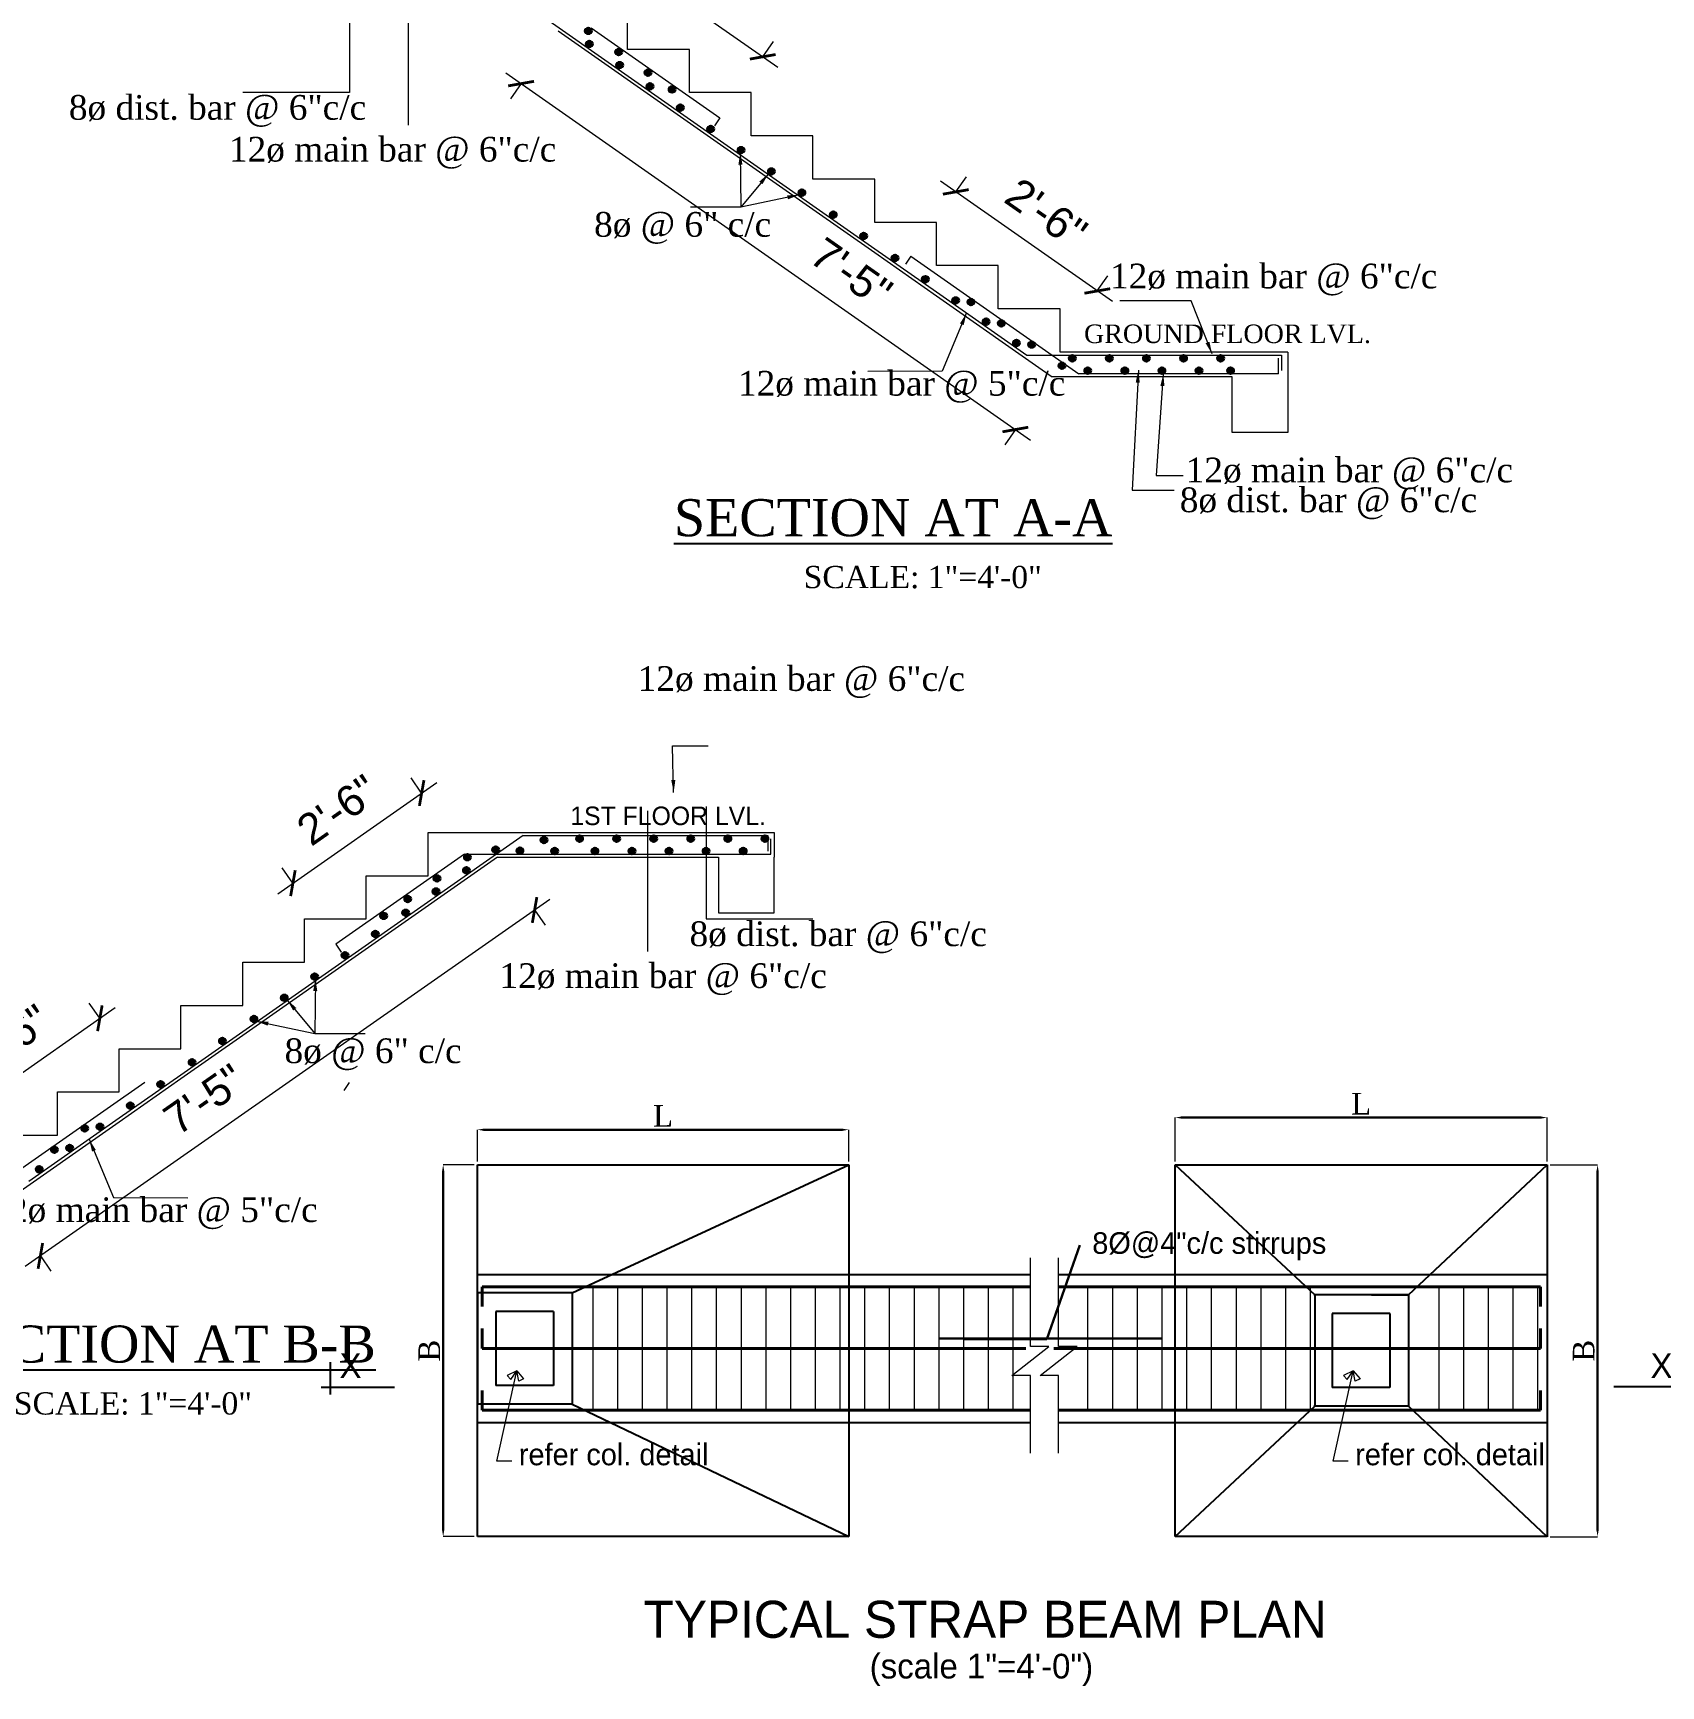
# Model space of a CAD drawing. Header units: inches. Extents: x -10117506 to -5032697, y -6529230 to -3254494.
# Drawn here: x -5040821 to -5040294, y -3261587 to -3261052 of the extents above; entities that cross this region are included whole.
import ezdxf
from ezdxf.enums import TextEntityAlignment as Align

# ---------------------------------------------------------------- set-up
doc = ezdxf.new("R2010")
doc.units = ezdxf.units.IN
doc.header["$LTSCALE"] = 2
doc.header["$MEASUREMENT"] = 0
doc.header["$PDMODE"] = 34
doc.linetypes.add('ACAD_ISO02W100', pattern=[15, 12, -3])
doc.linetypes.add('ACAD_ISO04W100', pattern=[30, 24, -3, 0, -3])
doc.layers.get('0').update_dxf_attribs({"linetype": 'CONTINUOUS'})
doc.layers.get('DEFPOINTS').update_dxf_attribs({"color": 141, "linetype": 'CONTINUOUS'})
for name, color, linetype, lineweight in [('cl', 4, 'ACAD_ISO04W100', 15), ('HATCH', 60, 'ACAD_ISO02W100', 13), ('REINFORCEMENT', 2, 'CONTINUOUS', 40), ('stair', 132, 'CONTINUOUS', 13), ('TEXT', 181, 'CONTINUOUS', 25), ('tiles', 30, 'CONTINUOUS', 5), ('WALL SEC', 2, 'CONTINUOUS', 35)]:
    doc.layers.add(name, color=color, linetype=linetype, lineweight=lineweight)
for name, color, linetype in [('DIM', 5, 'CONTINUOUS'), ('hatch2', 1, 'CONTINUOUS'), ('WAll', 20, 'CONTINUOUS')]:
    doc.layers.add(name, color=color, linetype=linetype)
doc.styles.add('bimal', font='arial.ttf')
doc.styles.add('Lettring Text', font='arial.ttf')
doc.styles.add('NIR', font='COPRGTL.TTF')
doc.styles.add('Text', font='GOTHIC.TTF', dxfattribs={"height": 6})
doc.styles.add('TEXT-4', font='times.ttf', dxfattribs={"height": 7})
doc.styles.add('TIMES', font='times.ttf')
doc.dimstyles.new('1_96', dxfattribs={"dimtxt": 5, "dimasz": 3, "dimexe": 3, "dimexo": 3, "dimgap": 3, "dimtad": 1, "dimdec": 0, "dimzin": 0, "dimdsep": 46, "dimlunit": 4, "dimtxsty": 'bimal', "dimblk": 'ARCHTICK', "dimcen": 2, "dimdle": 3, "dimclrd": 3, "dimclre": 1, "dimclrt": 4, "dimadec": 0, "dimazin": 0, "dimtfac": 1, "dimtdec": 0, "dimtix": 1, "dimtofl": 0, "dimtmove": 0, "dimatfit": 3, "dimldrblk": 'ARCHTICK', "dimfxl": 1, "dimtolj": 1, "dimtzin": 0, "dimlwd": 0, "dimlwe": 9, "dimarcsym": 0})
doc.dimstyles.new('Copy of Standard', dxfattribs={"dimtxt": 6, "dimasz": 2.875, "dimexe": 2, "dimexo": 4, "dimgap": 2, "dimtad": 1, "dimdec": 0, "dimrnd": 1, "dimzin": 0, "dimdsep": 46, "dimlunit": 4, "dimtxsty": 'Lettring Text', "dimcen": 0.1, "dimclrd": 7, "dimclre": 7, "dimclrt": 7, "dimazin": 0, "dimtfac": 0.645, "dimtdec": 0, "dimtmove": 1, "dimatfit": 0, "dimfxl": 3, "dimfxlon": 1, "dimtfillclr": 256, "dimtolj": 1, "dimtzin": 0, "dimlwd": -1, "dimlwe": -1, "dimarcsym": 2})
doc.dimstyles.new('DIM-4', dxfattribs={"dimtxt": 4, "dimasz": 2, "dimexe": 0, "dimexo": 1, "dimgap": 1, "dimtad": 1, "dimdec": 0, "dimlfac": 0.5, "dimzin": 3, "dimdsep": 46, "dimlunit": 4, "dimtxsty": 'TEXT-4', "dimcen": 0.09, "dimadec": 0, "dimazin": 0, "dimtfac": 1, "dimtdec": 0, "dimtix": 1, "dimtofl": 0, "dimtmove": 2, "dimatfit": 2, "dimfxl": 1, "dimtolj": 1, "dimtzin": 0, "dimlwe": 5, "dimarcsym": 0})

# ---------------------------------------------------------------- blocks, each defined once
blk = doc.blocks.new('_ArchTick')
at = {"color": 0, "linetype": 'ByBlock', "const_width": 0.15}
blk.add_lwpolyline([(-0.5, -0.5), (0.5, 0.5)], dxfattribs=at)
blk = doc.blocks.new('*D250')
at = {"layer": 'DEFPOINTS', "color": 0, "linetype": 'Continuous', "transparency": 16777216}
for p in [(121525.6, -24476.77), (121445.6, -24532.77), (121451.58, -24541.31)]:
    blk.add_point(p, dxfattribs=at)
at = {"layer": 'WALL SEC', "color": 3, "linetype": 'Continuous', "lineweight": 0, "transparency": 16777216}
blk.add_line((121534.03, -24483.59), (121449.12, -24543.03), dxfattribs=at)
at = {"layer": 'WALL SEC', "color": 1, "linetype": 'Continuous', "lineweight": 9, "transparency": 16777216}
for p, q in [((121531.58, -24485.31), (121533.3, -24487.77)), ((121451.58, -24541.31), (121453.3, -24543.77))]:
    blk.add_line(p, q, dxfattribs=at)
at = {"layer": 'WALL SEC', "color": 3, "linetype": 'Continuous', "lineweight": 0, "transparency": 16777216, "xscale": 3, "yscale": 3, "zscale": 3}
for p, rotation in [((121531.58, -24485.31), 34.99202019856288), ((121451.58, -24541.31), 214.9920201985628)]:
    blk.add_blockref('_ArchTick', p, dxfattribs=dict(at, rotation=rotation))
at = {"layer": 'WALL SEC', "color": 4, "linetype": 'Continuous', "lineweight": 25, "transparency": 16777216, "insert": (121478.13, -24515.96), "char_height": 5, "attachment_point": 5, "rotation": 34.992, "style": 'bimal'}
blk.add_mtext('\\A1;7\'-5"', dxfattribs=at)
blk = doc.blocks.new('*D252')
at = {"layer": 'DEFPOINTS', "color": 0, "linetype": 'Continuous', "transparency": 16777216}
for p in [(121461.21, -24502.84), (121468.48, -24513.23), (121445.57, -24529.27)]:
    blk.add_point(p, dxfattribs=at)
at = {"layer": 'WALL SEC', "color": 3, "linetype": 'Continuous', "lineweight": 0, "transparency": 16777216}
blk.add_line((121435.84, -24520.6), (121463.67, -24501.12), dxfattribs=at)
at = {"layer": 'WALL SEC', "color": 1, "linetype": 'Continuous', "lineweight": 9, "transparency": 16777216}
for p, q in [((121461.21, -24502.84), (121459.49, -24500.39)), ((121438.3, -24518.88), (121436.58, -24516.43))]:
    blk.add_line(p, q, dxfattribs=at)
at = {"layer": 'WALL SEC', "color": 3, "linetype": 'Continuous', "lineweight": 0, "transparency": 16777216, "xscale": 3, "yscale": 3, "zscale": 3}
for p, rotation in [((121461.21, -24502.84), 34.99202019855377), ((121438.3, -24518.88), 214.9920201985538)]:
    blk.add_blockref('_ArchTick', p, dxfattribs=dict(at, rotation=rotation))
at = {"layer": 'WALL SEC', "color": 4, "linetype": 'Continuous', "lineweight": 25, "transparency": 16777216, "insert": (121446.57, -24506.31), "char_height": 5, "attachment_point": 5, "rotation": 34.992, "style": 'bimal'}
blk.add_mtext('\\A1;2\'-6"', dxfattribs=at)
blk = doc.blocks.new('*D253')
at = {"layer": 'DEFPOINTS', "color": 0, "linetype": 'Continuous', "transparency": 16777216}
for p in [(121513.3, -24466.38), (121520.22, -24476.27), (121499.38, -24490.86)]:
    blk.add_point(p, dxfattribs=at)
at = {"layer": 'WALL SEC', "color": 3, "linetype": 'Continuous', "lineweight": 0, "transparency": 16777216}
blk.add_line((121490, -24482.69), (121515.76, -24464.66), dxfattribs=at)
at = {"layer": 'WALL SEC', "color": 1, "linetype": 'Continuous', "lineweight": 9, "transparency": 16777216}
for p, q in [((121513.3, -24466.38), (121511.58, -24463.93)), ((121492.46, -24480.97), (121490.74, -24478.51))]:
    blk.add_line(p, q, dxfattribs=at)
at = {"layer": 'WALL SEC', "color": 3, "linetype": 'Continuous', "lineweight": 0, "transparency": 16777216, "xscale": 3, "yscale": 3, "zscale": 3}
for p, rotation in [((121513.3, -24466.38), 34.99202019818108), ((121492.46, -24480.97), 214.9920201981811)]:
    blk.add_blockref('_ArchTick', p, dxfattribs=dict(at, rotation=rotation))
at = {"layer": 'WALL SEC', "color": 4, "linetype": 'Continuous', "lineweight": 25, "transparency": 16777216, "insert": (121499.7, -24469.13), "char_height": 5, "attachment_point": 5, "rotation": 34.992, "style": 'bimal'}
blk.add_mtext('\\A1;2\'-6"', dxfattribs=at)
blk = doc.blocks.new('*D251')
at = {"layer": 'DEFPOINTS', "color": 0, "linetype": 'Continuous', "transparency": 16777216}
for p in [(121535.38, -24342.99), (121615.38, -24398.99), (121609.4, -24407.53)]:
    blk.add_point(p, dxfattribs=at)
at = {"layer": 'WALL SEC', "color": 3, "linetype": 'Continuous', "lineweight": 0, "transparency": 16777216}
blk.add_line((121526.94, -24349.81), (121611.85, -24409.25), dxfattribs=at)
at = {"layer": 'WALL SEC', "color": 1, "linetype": 'Continuous', "lineweight": 9, "transparency": 16777216}
for p, q in [((121529.4, -24351.53), (121527.68, -24353.99)), ((121609.4, -24407.53), (121607.68, -24409.99))]:
    blk.add_line(p, q, dxfattribs=at)
at = {"layer": 'WALL SEC', "color": 3, "linetype": 'Continuous', "lineweight": 0, "transparency": 16777216, "xscale": 3, "yscale": 3, "zscale": 3}
for p, rotation in [((121529.4, -24351.53), 145.0079798014371), ((121609.4, -24407.53), 325.0079798014372)]:
    blk.add_blockref('_ArchTick', p, dxfattribs=dict(at, rotation=rotation))
at = {"layer": 'WALL SEC', "color": 4, "linetype": 'Continuous', "lineweight": 25, "transparency": 16777216, "insert": (121582.85, -24382.18), "char_height": 5, "attachment_point": 5, "rotation": 325.008, "style": 'bimal'}
blk.add_mtext('\\A1;7\'-5"', dxfattribs=at)
blk = doc.blocks.new('*D254')
at = {"layer": 'DEFPOINTS', "color": 0, "linetype": 'Continuous', "transparency": 16777216}
for p in [(121599.76, -24369.06), (121592.49, -24379.45), (121615.4, -24395.49)]:
    blk.add_point(p, dxfattribs=at)
at = {"layer": 'WALL SEC', "color": 3, "linetype": 'Continuous', "lineweight": 0, "transparency": 16777216}
blk.add_line((121625.13, -24386.82), (121597.3, -24367.34), dxfattribs=at)
at = {"layer": 'WALL SEC', "color": 1, "linetype": 'Continuous', "lineweight": 9, "transparency": 16777216}
for p, q in [((121599.76, -24369.06), (121601.48, -24366.61)), ((121622.67, -24385.1), (121624.39, -24382.65))]:
    blk.add_line(p, q, dxfattribs=at)
at = {"layer": 'WALL SEC', "color": 3, "linetype": 'Continuous', "lineweight": 0, "transparency": 16777216, "xscale": 3, "yscale": 3, "zscale": 3}
for p, rotation in [((121599.76, -24369.06), 145.0079798014462), ((121622.67, -24385.1), 325.0079798014462)]:
    blk.add_blockref('_ArchTick', p, dxfattribs=dict(at, rotation=rotation))
at = {"layer": 'WALL SEC', "color": 4, "linetype": 'Continuous', "lineweight": 25, "transparency": 16777216, "insert": (121614.4, -24372.53), "char_height": 5, "attachment_point": 5, "rotation": 325.008, "style": 'bimal'}
blk.add_mtext('\\A1;2\'-6"', dxfattribs=at)
blk = doc.blocks.new('*D255')
at = {"layer": 'DEFPOINTS', "color": 0, "linetype": 'Continuous', "transparency": 16777216}
for p in [(121547.67, -24332.6), (121540.75, -24342.49), (121561.59, -24357.08)]:
    blk.add_point(p, dxfattribs=at)
at = {"layer": 'WALL SEC', "color": 3, "linetype": 'Continuous', "lineweight": 0, "transparency": 16777216}
blk.add_line((121570.97, -24348.91), (121545.21, -24330.88), dxfattribs=at)
at = {"layer": 'WALL SEC', "color": 1, "linetype": 'Continuous', "lineweight": 9, "transparency": 16777216}
for p, q in [((121547.67, -24332.6), (121549.39, -24330.14)), ((121568.51, -24347.19), (121570.23, -24344.73))]:
    blk.add_line(p, q, dxfattribs=at)
at = {"layer": 'WALL SEC', "color": 3, "linetype": 'Continuous', "lineweight": 0, "transparency": 16777216, "xscale": 3, "yscale": 3, "zscale": 3}
for p, rotation in [((121547.67, -24332.6), 145.0079798016455), ((121568.51, -24347.19), 325.0079798016455)]:
    blk.add_blockref('_ArchTick', p, dxfattribs=dict(at, rotation=rotation))
at = {"layer": 'WALL SEC', "color": 4, "linetype": 'Continuous', "lineweight": 25, "transparency": 16777216, "insert": (121561.28, -24335.35), "char_height": 5, "attachment_point": 5, "rotation": 325.008, "style": 'bimal'}
blk.add_mtext('\\A1;2\'-6"', dxfattribs=at)
blk = doc.blocks.new('*D79')
at = {"layer": 'DEFPOINTS', "color": 0, "lineweight": 30, "transparency": 16777216}
for p in [(880275.83, -14779.13), (880275.83, -14794.4), (880396.31, -14794.4)]:
    blk.add_point(p, dxfattribs=at)
at = {"layer": 'DIM', "color": 0, "lineweight": 5, "transparency": 16777216}
for p, q in [((880275.83, -14793.4), (880275.83, -14779.13)), ((880396.31, -14793.4), (880396.31, -14779.13))]:
    blk.add_line(p, q, dxfattribs=at)
at = {"layer": 'DIM', "color": 0, "lineweight": -2, "transparency": 16777216}
blk.add_line((880394.31, -14779.13), (880277.83, -14779.13), dxfattribs=at)
at = {"layer": 'DIM', "color": 0, "lineweight": 30, "transparency": 16777216}
for points in [[(880277.83, -14778.8), (880277.83, -14779.46), (880275.83, -14779.13)], [(880394.31, -14778.8), (880394.31, -14779.46), (880396.31, -14779.13)]]:
    blk.add_solid(points, dxfattribs=at)
at = {"layer": 'DIM', "color": 0, "transparency": 16777216, "insert": (880336.07, -14774.63), "char_height": 7, "attachment_point": 5, "style": 'TEXT-4'}
blk.add_mtext('\\A1;L', dxfattribs=at)
blk = doc.blocks.new('*D80')
at = {"layer": 'DEFPOINTS', "color": 0, "lineweight": 30, "transparency": 16777216}
for p in [(880396.31, -14794.4), (880396.31, -14914.82), (880412.62, -14914.82)]:
    blk.add_point(p, dxfattribs=at)
at = {"layer": 'DIM', "color": 0, "lineweight": 5, "transparency": 16777216}
for p, q in [((880397.31, -14794.4), (880412.62, -14794.4)), ((880397.31, -14914.82), (880412.62, -14914.82))]:
    blk.add_line(p, q, dxfattribs=at)
at = {"layer": 'DIM', "color": 0, "lineweight": -2, "transparency": 16777216}
blk.add_line((880412.62, -14796.4), (880412.62, -14912.82), dxfattribs=at)
at = {"layer": 'DIM', "color": 0, "lineweight": 30, "transparency": 16777216}
for points in [[(880412.29, -14796.4), (880412.95, -14796.4), (880412.62, -14794.4)], [(880412.29, -14912.82), (880412.95, -14912.82), (880412.62, -14914.82)]]:
    blk.add_solid(points, dxfattribs=at)
at = {"layer": 'DIM', "color": 0, "transparency": 16777216, "insert": (880408.12, -14854.61), "char_height": 7, "attachment_point": 5, "rotation": 90, "style": 'TEXT-4'}
blk.add_mtext('\\A1;B', dxfattribs=at)
blk = doc.blocks.new('*D81')
at = {"layer": 'DEFPOINTS', "color": 0, "lineweight": 30, "transparency": 16777216}
for p in [(880049.97, -14783.06), (880049.97, -14794.4), (880170.19, -14794.4)]:
    blk.add_point(p, dxfattribs=at)
at = {"layer": 'DIM', "color": 0, "lineweight": 5, "transparency": 16777216}
for p, q in [((880049.97, -14793.4), (880049.97, -14783.06)), ((880170.19, -14793.4), (880170.19, -14783.06))]:
    blk.add_line(p, q, dxfattribs=at)
at = {"layer": 'DIM', "color": 0, "lineweight": -2, "transparency": 16777216}
blk.add_line((880168.19, -14783.06), (880051.97, -14783.06), dxfattribs=at)
at = {"layer": 'DIM', "color": 0, "lineweight": 30, "transparency": 16777216}
for points in [[(880051.97, -14782.73), (880051.97, -14783.4), (880049.97, -14783.06)], [(880168.19, -14782.73), (880168.19, -14783.4), (880170.19, -14783.06)]]:
    blk.add_solid(points, dxfattribs=at)
at = {"layer": 'DIM', "color": 0, "transparency": 16777216, "insert": (880110.08, -14778.56), "char_height": 7, "attachment_point": 5, "style": 'TEXT-4'}
blk.add_mtext('\\A1;L', dxfattribs=at)
blk = doc.blocks.new('*D82')
at = {"layer": 'DEFPOINTS', "color": 0, "lineweight": 30, "transparency": 16777216}
for p in [(880049.97, -14794.4), (880038.89, -14914.8), (880049.97, -14914.8)]:
    blk.add_point(p, dxfattribs=at)
at = {"layer": 'DIM', "color": 0, "lineweight": 5, "transparency": 16777216}
for p, q in [((880048.97, -14794.4), (880038.89, -14794.4)), ((880048.97, -14914.8), (880038.89, -14914.8))]:
    blk.add_line(p, q, dxfattribs=at)
at = {"layer": 'DIM', "color": 0, "lineweight": -2, "transparency": 16777216}
blk.add_line((880038.89, -14796.4), (880038.89, -14912.8), dxfattribs=at)
at = {"layer": 'DIM', "color": 0, "lineweight": 30, "transparency": 16777216}
for points in [[(880038.56, -14796.4), (880039.22, -14796.4), (880038.89, -14794.4)], [(880038.56, -14912.8), (880039.22, -14912.8), (880038.89, -14914.8)]]:
    blk.add_solid(points, dxfattribs=at)
at = {"layer": 'DIM', "color": 0, "transparency": 16777216, "insert": (880034.39, -14854.6), "char_height": 7, "attachment_point": 5, "rotation": 90, "style": 'TEXT-4'}
blk.add_mtext('\\A1;B', dxfattribs=at)
blk = doc.blocks.new('YYG')
at = {"layer": 'WALL SEC'}
for points in [[(121540.77, -24342.99, -0.407959), (121540.28, -24343.49), (121540.26, -24343.49, -0.407959), (121539.77, -24342.99, -1)], [(121540.93, -24345.1, -0.407959), (121540.44, -24345.6), (121540.42, -24345.6, -0.407959), (121539.93, -24345.1, -1)], [(121545.68, -24346.43, -0.407959), (121545.19, -24346.93), (121545.17, -24346.93, -0.407959), (121544.68, -24346.43, -1)], [(121545.84, -24348.54, -0.407959), (121545.35, -24349.04), (121545.33, -24349.04, -0.407959), (121544.84, -24348.54, -1)], [(121550.43, -24349.75, -0.407959), (121549.94, -24350.25), (121549.92, -24350.25, -0.407959), (121549.43, -24349.75, -1)], [(121550.76, -24351.98, -0.407959), (121550.27, -24352.48), (121550.25, -24352.48, -0.407959), (121549.76, -24351.98, -1)], [(121554.34, -24352.48, -0.407959), (121553.85, -24352.98), (121553.82, -24352.98, -0.407959), (121553.34, -24352.48, -1)], [(121555.67, -24355.43, -0.407959), (121555.18, -24355.93), (121555.16, -24355.93, -0.407959), (121554.67, -24355.43, -1)], [(121560.59, -24358.87, -0.407959), (121560.1, -24359.37), (121560.08, -24359.37, -0.407959), (121559.59, -24358.87, -1)], [(121565.51, -24362.31, -0.407959), (121565.02, -24362.81), (121564.99, -24362.81, -0.407959), (121564.51, -24362.31, -1)], [(121570.42, -24365.75, -0.407959), (121569.93, -24366.25), (121569.91, -24366.25, -0.407959), (121569.42, -24365.75, -1)], [(121575.34, -24369.19, -0.407959), (121574.85, -24369.69), (121574.83, -24369.69, -0.407959), (121574.34, -24369.19, -1)], [(121580.42, -24372.75, -0.407959), (121579.93, -24373.25), (121579.91, -24373.25, -0.407959), (121579.42, -24372.75, -1)], [(121585.34, -24376.19, -0.407959), (121584.85, -24376.69), (121584.83, -24376.69, -0.407959), (121584.34, -24376.19, -1)], [(121590.42, -24379.75, -0.407959), (121589.93, -24380.25), (121589.91, -24380.25, -0.407959), (121589.42, -24379.75, -1)], [(121595.34, -24383.19, -0.407959), (121594.85, -24383.69), (121594.83, -24383.69, -0.407959), (121594.34, -24383.19, -1)], [(121600.25, -24386.63, -0.407959), (121599.76, -24387.13), (121599.74, -24387.13, -0.407959), (121599.25, -24386.63, -1)], [(121602.7, -24386.89, -0.407959), (121602.21, -24387.39), (121602.19, -24387.39, -0.407959), (121601.7, -24386.89, -1)], [(121605.17, -24390.07, -0.407959), (121604.68, -24390.57), (121604.66, -24390.57, -0.407959), (121604.17, -24390.07, -1)], [(121607.61, -24390.33, -0.407959), (121607.13, -24390.83), (121607.1, -24390.83, -0.407959), (121606.61, -24390.33, -1)], [(121610.08, -24393.51, -0.407959), (121609.59, -24394.01), (121609.57, -24394.01, -0.407959), (121609.08, -24393.51, -1)], [(121612.53, -24393.77, -0.407959), (121612.04, -24394.27), (121612.02, -24394.27, -0.407959), (121611.53, -24393.77, -1)], [(121619.12, -24395.99, -0.407959), (121618.63, -24396.49), (121618.61, -24396.49, -0.407959), (121618.12, -24395.99, -1)], [(121625.12, -24395.99, -0.407959), (121624.63, -24396.49), (121624.61, -24396.49, -0.407959), (121624.12, -24395.99, -1)], [(121631.12, -24395.99, -0.407959), (121630.63, -24396.49), (121630.61, -24396.49, -0.407959), (121630.12, -24395.99, -1)], [(121637.12, -24395.99, -0.407959), (121636.63, -24396.49), (121636.61, -24396.49, -0.407959), (121636.12, -24395.99, -1)], [(121643.12, -24395.99, -0.407959), (121642.63, -24396.49), (121642.61, -24396.49, -0.407959), (121642.12, -24395.99, -1)], [(121617.45, -24397.21, -0.407959), (121616.96, -24397.71), (121616.93, -24397.71, -0.407959), (121616.45, -24397.21, -1)], [(121621.62, -24397.99, -0.407959), (121621.13, -24398.49), (121621.11, -24398.49, -0.407959), (121620.62, -24397.99, -1)], [(121627.62, -24397.99, -0.407959), (121627.13, -24398.49), (121627.11, -24398.49, -0.407959), (121626.62, -24397.99, -1)], [(121633.62, -24397.99, -0.407959), (121633.13, -24398.49), (121633.11, -24398.49, -0.407959), (121632.62, -24397.99, -1)], [(121639.62, -24397.99, -0.407959), (121639.13, -24398.49), (121639.11, -24398.49, -0.407959), (121638.62, -24397.99, -1)], [(121644.73, -24397.99, -0.407959), (121644.24, -24398.49), (121644.22, -24398.49, -0.407959), (121643.73, -24397.99, -1)], [(121538.36, -24473.77, 0.407959), (121538.85, -24474.27), (121538.87, -24474.27, 0.407959), (121539.36, -24473.77, 1)], [(121544.36, -24473.77, 0.407959), (121544.85, -24474.27), (121544.87, -24474.27, 0.407959), (121545.36, -24473.77, 1)], [(121550.36, -24473.77, 0.407959), (121550.85, -24474.27), (121550.87, -24474.27, 0.407959), (121551.36, -24473.77, 1)], [(121556.36, -24473.77, 0.407959), (121556.85, -24474.27), (121556.87, -24474.27, 0.407959), (121557.36, -24473.77, 1)], [(121562.36, -24473.77, 0.407959), (121562.85, -24474.27), (121562.87, -24474.27, 0.407959), (121563.36, -24473.77, 1)], [(121568.36, -24473.77, 0.407959), (121568.85, -24474.27), (121568.87, -24474.27, 0.407959), (121569.36, -24473.77, 1)], [(121524.79, -24475.56, 0.407959), (121525.28, -24476.06), (121525.3, -24476.06, 0.407959), (121525.79, -24475.56, 1)], [(121528.7, -24475.71, 0.407959), (121529.19, -24476.21), (121529.21, -24476.21, 0.407959), (121529.7, -24475.71, 1)], [(121532.59, -24473.98, 0.407959), (121533.08, -24474.48), (121533.1, -24474.48, 0.407959), (121533.59, -24473.98, 1)], [(121534.34, -24475.77, 0.407959), (121534.83, -24476.27), (121534.85, -24476.27, 0.407959), (121535.34, -24475.77, 1)], [(121540.84, -24475.77, 0.407959), (121541.33, -24476.27), (121541.35, -24476.27, 0.407959), (121541.84, -24475.77, 1)], [(121546.84, -24475.77, 0.407959), (121547.33, -24476.27), (121547.35, -24476.27, 0.407959), (121547.84, -24475.77, 1)], [(121552.84, -24475.77, 0.407959), (121553.33, -24476.27), (121553.35, -24476.27, 0.407959), (121553.84, -24475.77, 1)], [(121558.84, -24475.77, 0.407959), (121559.33, -24476.27), (121559.35, -24476.27, 0.407959), (121559.84, -24475.77, 1)], [(121564.84, -24475.77, 0.407959), (121565.33, -24476.27), (121565.35, -24476.27, 0.407959), (121565.84, -24475.77, 1)], [(121520.05, -24478.88, 0.407959), (121520.53, -24479.38), (121520.56, -24479.38, 0.407959), (121521.05, -24478.88, 1)], [(121520.21, -24476.77, 0.407959), (121520.7, -24477.27), (121520.72, -24477.27, 0.407959), (121521.21, -24476.77, 1)], [(121515.29, -24480.21, 0.407959), (121515.78, -24480.71), (121515.8, -24480.71, 0.407959), (121516.29, -24480.21, 1)], [(121510.55, -24483.53, 0.407959), (121511.03, -24484.03), (121511.06, -24484.03, 0.407959), (121511.55, -24483.53, 1)], [(121515.13, -24482.32, 0.407959), (121515.62, -24482.82), (121515.64, -24482.82, 0.407959), (121516.13, -24482.32, 1)], [(121506.64, -24486.26, 0.407959), (121507.13, -24486.76), (121507.15, -24486.76, 0.407959), (121507.64, -24486.26, 1)], [(121510.21, -24485.77, 0.407959), (121510.7, -24486.27), (121510.73, -24486.27, 0.407959), (121511.21, -24485.77, 1)], [(121505.3, -24489.21, 0.407959), (121505.79, -24489.71), (121505.81, -24489.71, 0.407959), (121506.3, -24489.21, 1)], [(121500.38, -24492.65, 0.407959), (121500.87, -24493.15), (121500.89, -24493.15, 0.407959), (121501.38, -24492.65, 1)], [(121495.47, -24496.09, 0.407959), (121495.96, -24496.59), (121495.98, -24496.59, 0.407959), (121496.47, -24496.09, 1)], [(121490.55, -24499.53, 0.407959), (121491.04, -24500.03), (121491.06, -24500.03, 0.407959), (121491.55, -24499.53, 1)], [(121485.64, -24502.97, 0.407959), (121486.13, -24503.47), (121486.15, -24503.47, 0.407959), (121486.64, -24502.97, 1)], [(121480.55, -24506.53, 0.407959), (121481.04, -24507.03), (121481.06, -24507.03, 0.407959), (121481.55, -24506.53, 1)], [(121475.64, -24509.97, 0.407959), (121476.13, -24510.47), (121476.15, -24510.47, 0.407959), (121476.64, -24509.97, 1)], [(121470.55, -24513.53, 0.407959), (121471.04, -24514.03), (121471.06, -24514.03, 0.407959), (121471.55, -24513.53, 1)], [(121465.64, -24516.97, 0.407959), (121466.13, -24517.47), (121466.15, -24517.47, 0.407959), (121466.64, -24516.97, 1)], [(121458.27, -24520.67, 0.407959), (121458.76, -24521.17), (121458.78, -24521.17, 0.407959), (121459.27, -24520.67, 1)], [(121460.72, -24520.41, 0.407959), (121461.21, -24520.91), (121461.23, -24520.91, 0.407959), (121461.72, -24520.41, 1)], [(121453.36, -24524.11, 0.407959), (121453.85, -24524.61), (121453.87, -24524.61, 0.407959), (121454.36, -24524.11, 1)], [(121455.81, -24523.85, 0.407959), (121456.3, -24524.35), (121456.32, -24524.35, 0.407959), (121456.81, -24523.85, 1)], [(121450.89, -24527.29, 0.407959), (121451.38, -24527.79), (121451.4, -24527.79, 0.407959), (121451.89, -24527.29, 1)]]:
    blk.add_hatch(color=256, dxfattribs=at).paths.add_polyline_path(points)
at = {"layer": 'HATCH'}
for p, q in [((121511.12, -24335.49), (121511.12, -24358.27)), ((121549.86, -24469.27), (121549.86, -24492.05))]:
    blk.add_line(p, q, dxfattribs=at)
for points in [[(121501.62, -24334.8), (121501.62, -24352.95), (121484.35, -24352.95)], [(121559.36, -24468.58), (121559.36, -24486.73), (121576.63, -24486.73)]]:
    blk.add_lwpolyline(points, dxfattribs=at)
at = {"layer": 'stair'}
for p, q in [((121531.25, -24339.49), (121576.64, -24371.26)), ((121535.38, -24342.99), (121576.64, -24371.87)), ((121540.75, -24342.49), (121561.59, -24357.08)), ((121561.59, -24357.08), (121560.7, -24358.35)), ((121576.64, -24371.26), (121586.64, -24378.26)), ((121576.64, -24371.87), (121586.64, -24378.87)), ((121586.64, -24378.26), (121596.64, -24385.26)), ((121586.64, -24378.87), (121596.64, -24385.87)), ((121592.49, -24379.45), (121591.64, -24380.74)), ((121592.49, -24379.45), (121619.69, -24398.49)), ((121596.64, -24385.26), (121611.25, -24395.49)), ((121596.64, -24385.87), (121615.38, -24398.99)), ((121611.25, -24395.49), (121652.49, -24395.49)), ((121653.51, -24394.99), (121616.64, -24394.99)), ((121652.49, -24395.49), (121652.49, -24397.99)), ((121653.51, -24394.99), (121653.51, -24407.99)), ((121652.01, -24398.49), (121652.01, -24395.99)), ((121644.51, -24398.99), (121615.38, -24398.99)), ((121652.01, -24398.49), (121619.69, -24398.49)), ((121644.51, -24407.99), (121644.51, -24398.99)), ((121653.51, -24407.99), (121644.51, -24407.99)), ((121529.72, -24473.27), (121484.34, -24505.04)), ((121524.34, -24472.77), (121570.34, -24472.77)), ((121529.72, -24473.27), (121569.34, -24473.27)), ((121569.34, -24473.27), (121569.34, -24475.77)), ((121570.34, -24472.77), (121570.34, -24476.77)), ((121569.84, -24476.27), (121569.84, -24473.77)), ((121525.6, -24476.77), (121484.34, -24505.65)), ((121520.22, -24476.27), (121499.38, -24490.86)), ((121520.22, -24476.27), (121569.84, -24476.27)), ((121525.6, -24476.77), (121561.34, -24476.77)), ((121561.34, -24476.77), (121561.34, -24485.77)), ((121570.34, -24485.77), (121570.34, -24476.77)), ((121561.34, -24485.77), (121570.34, -24485.77)), ((121499.38, -24490.86), (121500.27, -24492.13)), ((121484.34, -24505.04), (121474.34, -24512.04)), ((121484.34, -24505.65), (121474.34, -24512.65)), ((121468.48, -24513.23), (121441.28, -24532.27)), ((121474.34, -24512.04), (121464.34, -24519.04)), ((121474.34, -24512.65), (121464.34, -24519.65)), ((121501.54, -24513.23), (121500.69, -24514.52)), ((121464.34, -24519.65), (121445.6, -24532.77)), ((121464.34, -24519.04), (121449.72, -24529.27))]:
    blk.add_line(p, q, dxfattribs=at)
for points in [[(121546.64, -24345.99), (121546.64, -24338.99), (121536.64, -24338.99)], [(121556.64, -24352.99), (121556.64, -24345.99), (121546.64, -24345.99)], [(121566.64, -24359.99), (121566.64, -24352.99), (121556.64, -24352.99)], [(121576.64, -24366.99), (121576.64, -24359.99), (121566.64, -24359.99)], [(121586.64, -24373.99), (121586.64, -24366.99), (121576.64, -24366.99)], [(121596.64, -24380.99), (121596.64, -24373.99), (121586.64, -24373.99)], [(121606.64, -24387.99), (121606.64, -24380.99), (121596.64, -24380.99)], [(121616.64, -24394.99), (121616.64, -24387.99), (121606.64, -24387.99)], [(121514.34, -24479.77), (121514.34, -24472.77), (121524.34, -24472.77)], [(121504.34, -24486.77), (121504.34, -24479.77), (121514.34, -24479.77)], [(121494.34, -24493.77), (121494.34, -24486.77), (121504.34, -24486.77)], [(121484.34, -24500.77), (121484.34, -24493.77), (121494.34, -24493.77)], [(121474.34, -24507.77), (121474.34, -24500.77), (121484.34, -24500.77)], [(121464.34, -24514.77), (121464.34, -24507.77), (121474.34, -24507.77)], [(121454.34, -24521.77), (121454.34, -24514.77), (121464.34, -24514.77)], [(121444.34, -24528.77), (121444.34, -24521.77), (121454.34, -24521.77)]]:
    blk.add_lwpolyline(points, dxfattribs=at)
at = {"layer": 'WALL SEC'}
for centre in [(121540.27, -24342.99), (121540.43, -24345.1), (121545.18, -24346.43), (121545.34, -24348.54), (121549.93, -24349.75), (121550.26, -24351.98), (121553.84, -24352.48), (121555.17, -24355.42), (121560.09, -24358.86), (121565.01, -24362.3), (121569.92, -24365.75), (121574.84, -24369.19), (121579.92, -24372.75), (121584.84, -24376.19), (121589.92, -24379.75), (121594.84, -24383.19), (121599.75, -24386.63), (121602.2, -24386.88), (121604.67, -24390.07), (121607.11, -24390.33), (121609.58, -24393.51), (121612.03, -24393.77), (121618.62, -24395.99), (121624.62, -24395.99), (121630.62, -24395.99), (121636.62, -24395.99), (121642.62, -24395.99), (121616.95, -24397.21), (121621.12, -24397.99), (121627.12, -24397.99), (121633.12, -24397.99), (121639.12, -24397.99), (121644.23, -24397.99), (121538.86, -24473.77), (121544.86, -24473.77), (121550.86, -24473.77), (121556.86, -24473.77), (121562.86, -24473.77), (121568.86, -24473.77), (121525.29, -24475.56), (121529.2, -24475.71), (121533.09, -24473.98), (121534.84, -24475.77), (121541.34, -24475.77), (121547.34, -24475.77), (121553.34, -24475.77), (121559.34, -24475.77), (121565.34, -24475.77), (121520.55, -24478.88), (121520.71, -24476.77), (121515.79, -24480.21), (121511.05, -24483.53), (121515.63, -24482.32), (121507.14, -24486.26), (121510.71, -24485.76), (121505.8, -24489.2), (121500.88, -24492.64), (121495.97, -24496.09), (121491.05, -24499.53), (121486.14, -24502.97), (121481.05, -24506.53), (121476.14, -24509.97), (121471.05, -24513.53), (121466.14, -24516.97), (121458.77, -24520.67), (121461.22, -24520.41), (121453.86, -24524.11), (121456.31, -24523.85), (121451.39, -24527.29)]:
    blk.add_circle(centre, 0.5, dxfattribs=at)
at = {"char_height": 3}
for s, insert, width, attachment_point, style in [('\\pt6;GROUND FLOOR LVL.', (121666.96, -24390.53), 60.8422, 3, 'TIMES'), ('1ST FLOOR LVL.', (121537.36, -24468.57), 76.1011, 1, 'NIR')]:
    blk.add_mtext(s, dxfattribs=dict(at, insert=insert, width=width, attachment_point=attachment_point, style=style))
at = {"layer": 'TEXT', "style": 'TIMES'}
for s, p in [('%%USECTION AT A-A', (121589.63, -24421.8)), ('%%USECTION AT B-B', (121470.89, -24555.58))]:
    blk.add_text(s, height=6, dxfattribs=at).set_placement(p, align=Align.MIDDLE_CENTER)
at = {"layer": 'TEXT', "char_height": 4, "style": 'TIMES'}
for s, insert, attachment_point in [('8ø dist. bar @ 6"c/c', (121456.19, -24358.54), 7), ('12ø main bar @ 6"c/c', (121482.1, -24365.31), 7), ('8ø @ 6" c/c', (121541.21, -24377.48), 7), ('12ø main bar @ 6"c/c', (121624.72, -24385.84), 7), ('12ø main bar @ 5"c/c', (121564.5, -24403.2), 7), ('12ø main bar @ 6"c/c', (121636.97, -24417.24), 7), ('8ø dist. bar @ 6"c/c', (121636.01, -24422.07), 7), ('12ø main bar @ 6"c/c', (121601.26, -24451), 9), ('8ø dist. bar @ 6"c/c', (121604.79, -24492.32), 9), ('12ø main bar @ 6"c/c', (121578.88, -24499.1), 9), ('8ø @ 6" c/c', (121519.77, -24511.26), 9), ('12ø main bar @ 5"c/c', (121496.47, -24536.99), 9)]:
    blk.add_mtext(s, dxfattribs=dict(at, insert=insert, attachment_point=attachment_point))
at = {"layer": 'TEXT', "char_height": 3.6, "width": 108.2159, "attachment_point": 5, "style": 'TIMES'}
for insert in [(121594.41, -24431.45), (121466.56, -24565.23)]:
    blk.add_mtext('SCALE: 1"=4\'-0"', dxfattribs=dict(at, insert=insert))
at = {"layer": 'WALL SEC', "linetype": 'Continuous', "lineweight": 25}
for base, p1, p2, angle, picture, middle in [((121547.67, -24332.6), (121561.59, -24357.08), (121540.75, -24342.49), 325.008, '*D255', (121561.28, -24335.35)), ((121513.3, -24466.38), (121499.38, -24490.86), (121520.22, -24476.27), 214.992, '*D253', (121499.7, -24469.13))]:
    dim = blk.add_linear_dim(base=base, p1=p1, p2=p2, angle=angle, text='2\'-6"', dimstyle='1_96', override={"dimfxl": 0, "dimfxlon": 1, "dimarcsym": 1}, dxfattribs=at)
    dim.commit()
    dim.dimension.update_dxf_attribs({"geometry": picture, "text_midpoint": middle})
for base, p1, p2, angle, picture, middle in [((121609.4, -24407.53), (121535.38, -24342.99), (121615.38, -24398.99), 325.008, '*D251', (121579.67, -24386.72)), ((121451.58, -24541.31), (121525.6, -24476.77), (121445.6, -24532.77), 214.992, '*D250', (121481.3, -24520.5))]:
    dim = blk.add_linear_dim(base=base, p1=p1, p2=p2, angle=angle, text='7\'-5"', dimstyle='1_96', override={"dimfxl": 0, "dimfxlon": 1, "dimarcsym": 1}, dxfattribs=at)
    dim.commit()
    dim.dimension.update_dxf_attribs({"geometry": picture, "text_midpoint": middle, "dimtype": 129})
for p1, p2, distance, picture, middle in [((121615.4, -24395.49), (121592.49, -24379.45), -12.68, '*D254', (121614.4, -24372.53)), ((121445.57, -24529.27), (121468.48, -24513.23), 12.68, '*D252', (121446.57, -24506.31))]:
    dim = blk.add_aligned_dim(p1=p1, p2=p2, distance=distance, text='2\'-6"', dimstyle='1_96', override={"dimfxl": 0, "dimfxlon": 1, "dimarcsym": 1}, dxfattribs=at)
    dim.commit()
    dim.dimension.update_dxf_attribs({"geometry": picture, "text_midpoint": middle})
at = {"layer": 'HATCH'}
for points in [[(121564.88, -24362.65), (121564.97, -24371.55), (121556.83, -24371.55)], [(121569.47, -24366.06), (121564.97, -24371.55), (121556.83, -24371.55)], [(121574.48, -24369.52), (121564.97, -24371.55), (121556.83, -24371.55)], [(121641.24, -24395.3), (121637.87, -24386.7), (121626.33, -24386.67)], [(121601.5, -24388.66), (121597.57, -24398.09), (121585.52, -24398.11)], [(121629.31, -24397.93), (121628.33, -24417.33), (121635.12, -24417.33)], [(121633.35, -24398.49), (121632.19, -24414.95), (121636.58, -24414.95)], [(121554.09, -24466.28), (121553.89, -24458.72), (121559.7, -24458.73)], [(121496.1, -24496.43), (121496, -24505.33), (121504.14, -24505.33)], [(121491.5, -24499.84), (121496, -24505.33), (121504.14, -24505.33)], [(121486.49, -24503.3), (121496, -24505.33), (121504.14, -24505.33)], [(121459.48, -24522.44), (121463.4, -24531.87), (121475.46, -24531.89)]]:
    blk.add_leader(points, dimstyle='Copy of Standard', override={"dimasz": 2, "dimtad": 0}, dxfattribs=at)
blk = doc.blocks.new('MMMMM')
at = {"layer": 'DIM'}
for p, q in [((880002.43, -14868.78), (880002.43, -14858.31)), ((880440.08, -14868.78), (880440.08, -14858.31)), ((879999.44, -14866.43), (880023.18, -14866.43)), ((880441.65, -14866.3), (880417.91, -14866.3))]:
    blk.add_line(p, q, dxfattribs=at)
at = {"layer": 'hatch2'}
for p, q in [((880049.97, -14914.8), (880049.97, -14794.4)), ((880049.97, -14794.4), (880170.19, -14794.4)), ((880080.65, -14835.89), (880170.19, -14794.4)), ((880170.19, -14794.4), (880170.19, -14914.8)), ((880275.83, -14794.4), (880396.31, -14794.4)), ((880275.83, -14914.8), (880275.83, -14794.4)), ((880275.83, -14794.4), (880321.03, -14836.52)), ((880351.41, -14836.52), (880396.31, -14794.4)), ((880396.31, -14794.4), (880396.31, -14914.82)), ((880049.97, -14835.89), (880049.97, -14871.89)), ((880080.65, -14835.89), (880049.97, -14835.89)), ((880080.65, -14835.89), (880080.65, -14871.89)), ((880351.41, -14836.52), (880320.73, -14836.52)), ((880321.03, -14836.52), (880321.03, -14872.52)), ((880351.41, -14836.52), (880351.41, -14872.52)), ((880055.97, -14841.89), (880055.97, -14865.89)), ((880074.65, -14841.89), (880055.97, -14841.89)), ((880074.65, -14841.89), (880074.65, -14865.89)), ((880326.73, -14842.52), (880326.73, -14866.52)), ((880345.41, -14842.52), (880326.73, -14842.52)), ((880345.41, -14842.52), (880345.41, -14866.52)), ((880074.65, -14865.89), (880055.97, -14865.89)), ((880345.41, -14866.52), (880326.73, -14866.52)), ((880080.65, -14871.89), (880049.97, -14871.89)), ((880080.65, -14871.89), (880170.19, -14914.8)), ((880275.83, -14914.8), (880321.03, -14872.52)), ((880351.41, -14872.52), (880320.73, -14872.52)), ((880396.31, -14914.82), (880351.41, -14872.52)), ((880170.19, -14914.8), (880049.97, -14914.8)), ((880396.31, -14914.8), (880275.83, -14914.8))]:
    blk.add_line(p, q, dxfattribs=at)
at = {"layer": 'REINFORCEMENT', "color": 7}
for p, q in [((880051.56, -14833.89), (880228.98, -14833.89)), ((880051.56, -14840.34), (880051.56, -14833.89)), ((880238.15, -14833.89), (880394.1, -14833.89)), ((880394.1, -14840.34), (880394.1, -14833.89)), ((880051.56, -14853.89), (880051.56, -14847.44)), ((880394.1, -14853.89), (880394.1, -14847.44)), ((880051.56, -14853.89), (880227.47, -14853.89)), ((880236.63, -14853.89), (880394.1, -14853.89)), ((880051.56, -14873.89), (880051.56, -14867.44)), ((880394.1, -14873.89), (880394.1, -14867.44)), ((880051.56, -14873.89), (880228.98, -14873.89)), ((880238.15, -14873.89), (880394.1, -14873.89))]:
    blk.add_line(p, q, dxfattribs=at)
at = {"layer": 'tiles'}
for p, q in [((880087.32, -14833.89), (880087.32, -14873.89)), ((880095.32, -14833.89), (880095.32, -14873.89)), ((880103.32, -14833.89), (880103.32, -14873.89)), ((880111.32, -14833.89), (880111.32, -14873.89)), ((880119.32, -14833.89), (880119.32, -14873.89)), ((880127.32, -14833.89), (880127.32, -14873.89)), ((880135.32, -14833.89), (880135.32, -14873.89)), ((880143.32, -14833.89), (880143.32, -14873.89)), ((880151.32, -14833.89), (880151.32, -14873.89)), ((880159.32, -14833.89), (880159.32, -14873.89)), ((880167.32, -14833.89), (880167.32, -14873.89)), ((880175.32, -14833.89), (880175.32, -14873.89)), ((880183.32, -14833.89), (880183.32, -14873.89)), ((880191.32, -14833.89), (880191.32, -14873.89)), ((880191.32, -14833.89), (880191.32, -14873.89)), ((880199.32, -14833.89), (880199.32, -14873.89)), ((880199.32, -14833.89), (880199.32, -14873.89)), ((880207.32, -14833.89), (880207.32, -14873.89)), ((880215.32, -14833.89), (880215.32, -14873.89)), ((880223.32, -14833.89), (880223.32, -14873.89)), ((880247.54, -14833.89), (880247.54, -14873.89)), ((880255.54, -14833.89), (880255.54, -14873.89)), ((880263.54, -14833.89), (880263.54, -14873.89)), ((880271.54, -14833.89), (880271.54, -14873.89)), ((880271.54, -14833.89), (880271.54, -14873.89)), ((880279.54, -14833.89), (880279.54, -14873.89)), ((880279.54, -14833.89), (880279.54, -14873.89)), ((880287.54, -14833.89), (880287.54, -14873.89)), ((880295.57, -14833.89), (880295.57, -14873.89)), ((880303.57, -14833.89), (880303.57, -14873.89)), ((880311.57, -14833.89), (880311.57, -14873.89)), ((880319.57, -14833.89), (880319.57, -14873.89)), ((880361.21, -14833.89), (880361.21, -14873.89)), ((880369.21, -14833.89), (880369.21, -14873.89)), ((880377.21, -14833.89), (880377.21, -14873.89)), ((880385.21, -14833.89), (880385.21, -14873.89)), ((880393.21, -14833.89), (880393.21, -14873.89)), ((880056.23, -14890.37), (880062.7, -14861.1)), ((880062.7, -14861.1), (880059.64, -14862.63)), ((880060.77, -14863.92), (880062.7, -14861.1)), ((880063.42, -14864.44), (880062.7, -14861.1)), ((880062.7, -14861.1), (880064.95, -14863.67)), ((880326.99, -14890.37), (880333.46, -14861.1)), ((880333.46, -14861.1), (880330.4, -14862.63)), ((880331.53, -14863.92), (880333.46, -14861.1)), ((880334.18, -14864.44), (880333.46, -14861.1)), ((880333.46, -14861.1), (880335.72, -14863.67)), ((880059.64, -14862.63), (880060.77, -14863.92)), ((880064.95, -14863.67), (880063.42, -14864.44)), ((880330.4, -14862.63), (880331.53, -14863.92)), ((880335.72, -14863.67), (880334.18, -14864.44)), ((880061.12, -14890.37), (880056.23, -14890.37)), ((880331.89, -14890.37), (880326.99, -14890.37))]:
    blk.add_line(p, q, dxfattribs=at)
for points in [[(880228.98, -14887.77), (880228.98, -14862.61), (880222.98, -14862.61), (880234.98, -14853.26), (880228.98, -14853.26), (880228.98, -14824.49)], [(880238.15, -14887.77), (880238.15, -14862.61), (880232.15, -14862.61), (880244.15, -14853.26), (880238.15, -14853.26), (880238.15, -14824.49)]]:
    blk.add_lwpolyline(points, dxfattribs=at)
at = {"layer": 'WAll', "color": 6, "lineweight": -3}
for p, q in [((880049.97, -14829.89), (880228.98, -14829.89)), ((880238.15, -14829.89), (880396.31, -14829.89)), ((880049.97, -14877.89), (880228.98, -14877.89)), ((880238.15, -14877.89), (880396.31, -14877.89))]:
    blk.add_line(p, q, dxfattribs=at)
at = {"layer": 'WAll', "lineweight": -2}
for p, q in [((880351.41, -14836.48), (880339.41, -14836.48)), ((880345.54, -14842.36), (880345.54, -14842.36)), ((880345.54, -14866.36), (880345.54, -14866.36))]:
    blk.add_line(p, q, dxfattribs=at)
at = {"layer": 'TEXT', "style": 'Text'}
for s, height, p in [('8%%C@4"c/c stirrups', 7, (880249.03, -14823.25)), ('X', 8, (880005.33, -14863.43)), ('X', 8, (880429.75, -14863.43)), ('refer col. detail', 7, (880063.39, -14891.7)), ('refer col. detail', 7, (880334.15, -14891.7)), ('TYPICAL STRAP BEAM PLAN', 12, (880103.79, -14947.57)), ('(scale 1"=4\'-0")', 8, (880176.96, -14960.74))]:
    blk.add_text(s, height=height, dxfattribs=at).set_placement(p)
at = {"layer": 'DIM'}
for base, p1, p2, picture, middle in [((880275.83, -14779.13), (880396.31, -14794.4), (880275.83, -14794.4), '*D79', (880336.07, -14774.63)), ((880049.97, -14783.06), (880170.19, -14794.4), (880049.97, -14794.4), '*D81', (880110.08, -14778.56))]:
    dim = blk.add_linear_dim(base=base, p1=p1, p2=p2, text='L', dimstyle='DIM-4', dxfattribs=at)
    dim.commit()
    dim.dimension.update_dxf_attribs({"geometry": picture, "text_midpoint": middle})
for base, p1, p2, picture, middle in [((880038.89, -14914.8), (880049.97, -14794.4), (880049.97, -14914.8), '*D82', (880034.39, -14854.6)), ((880412.62, -14914.82), (880396.31, -14794.4), (880396.31, -14914.82), '*D80', (880408.12, -14854.61))]:
    dim = blk.add_linear_dim(base=base, p1=p1, p2=p2, angle=90, text='B', dimstyle='DIM-4', dxfattribs=at)
    dim.commit()
    dim.dimension.update_dxf_attribs({"geometry": picture, "text_midpoint": middle})
for points in [[(880207.32, -14850.87), (880234.35, -14850.87), (880245.05, -14820.39)], [(880199.32, -14850.71), (880234.35, -14850.71)], [(880215.32, -14850.71), (880234.35, -14850.71)], [(880223.32, -14850.71), (880234.35, -14850.71)], [(880262.92, -14850.71), (880234.35, -14850.71)], [(880254.92, -14850.71), (880234.35, -14850.71)], [(880246.92, -14850.71), (880234.35, -14850.71)], [(880271.6, -14850.71), (880234.35, -14850.71)]]:
    blk.add_leader(points, dimstyle='DIM-4', override={"dimgap": 1, "dimtad": 0}, dxfattribs=at)

msp = doc.modelspace()

# ---------------------------------------------------------------- block references
at = {"layer": 'cl', "color": 18, "linetype": 'Continuous', "lineweight": 30, "true_color": 0x000000}
msp.add_blockref('MMMMM', (-5920727.48, -3246623.66), dxfattribs=at)
at = {"layer": 'WALL SEC', "xscale": 2, "yscale": 2, "zscale": 2}
msp.add_blockref('YYG', (-5283722.15, -3212364.95), dxfattribs=at)

doc.saveas('drawing.dxf')
